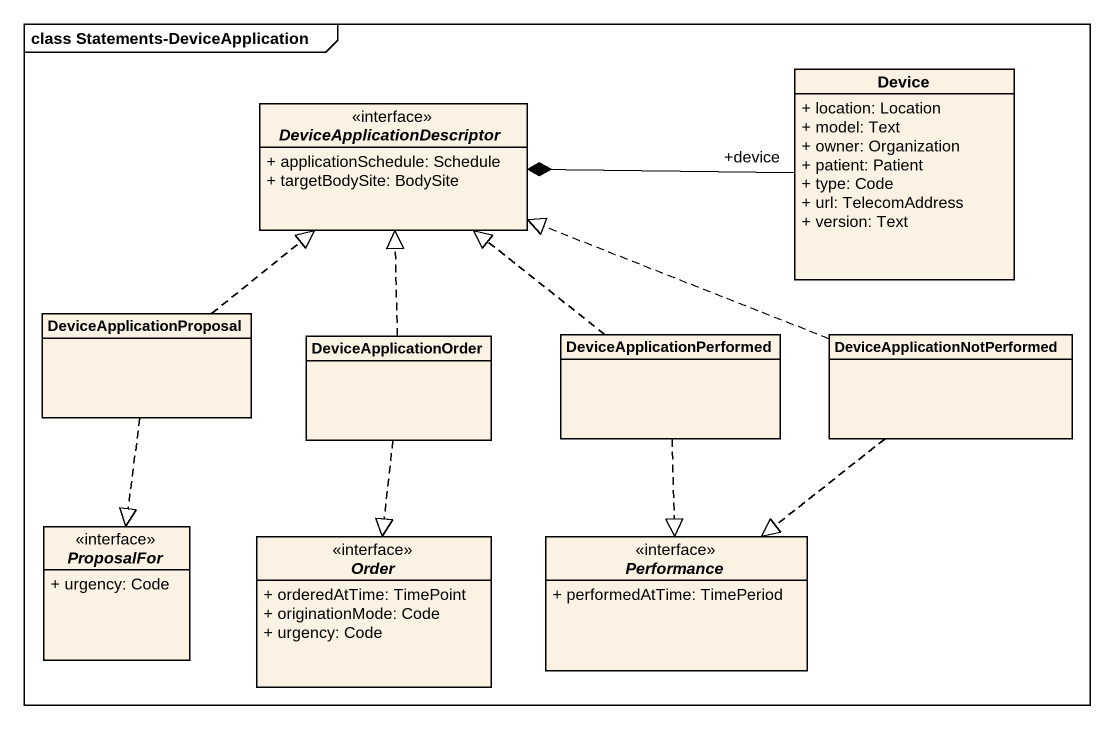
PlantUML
@startuml
mainframe class Statements-DeviceApplication
hide circle
hide empty members
skinparam classAttributeIconSize 0
class Device {
  + location: Location
  + model: Text
  + owner: Organization
  + patient: Patient
  + type: Code
  + url: TelecomAddress
  + version: Text
}
interface DeviceApplicationDescriptor {
  + applicationSchedule: Schedule
  + targetBodySite: BodySite
}
class DeviceApplicationProposal
class DeviceApplicationOrder
class DeviceApplicationPerformed
class "DeviceApplicationNotPerformed" as DeviceApplicationNotPerforme
interface ProposalFor {
  + urgency: Code
}
interface Order {
  + orderedAtTime: TimePoint
  + originationMode: Code
  + urgency: Code
}
interface Performance {
  + performedAtTime: TimePeriod
}
Device "+device" -left-* DeviceApplicationDescriptor
DeviceApplicationProposal .up.|> DeviceApplicationDescriptor
DeviceApplicationProposal ..|> ProposalFor
DeviceApplicationOrder .up.|> DeviceApplicationDescriptor
DeviceApplicationOrder ..|> Order
DeviceApplicationPerformed .up.|> DeviceApplicationDescriptor
DeviceApplicationPerformed ..|> Performance
DeviceApplicationNotPerforme .left.|> DeviceApplicationDescriptor
DeviceApplicationNotPerforme ..|> Performance
@enduml
